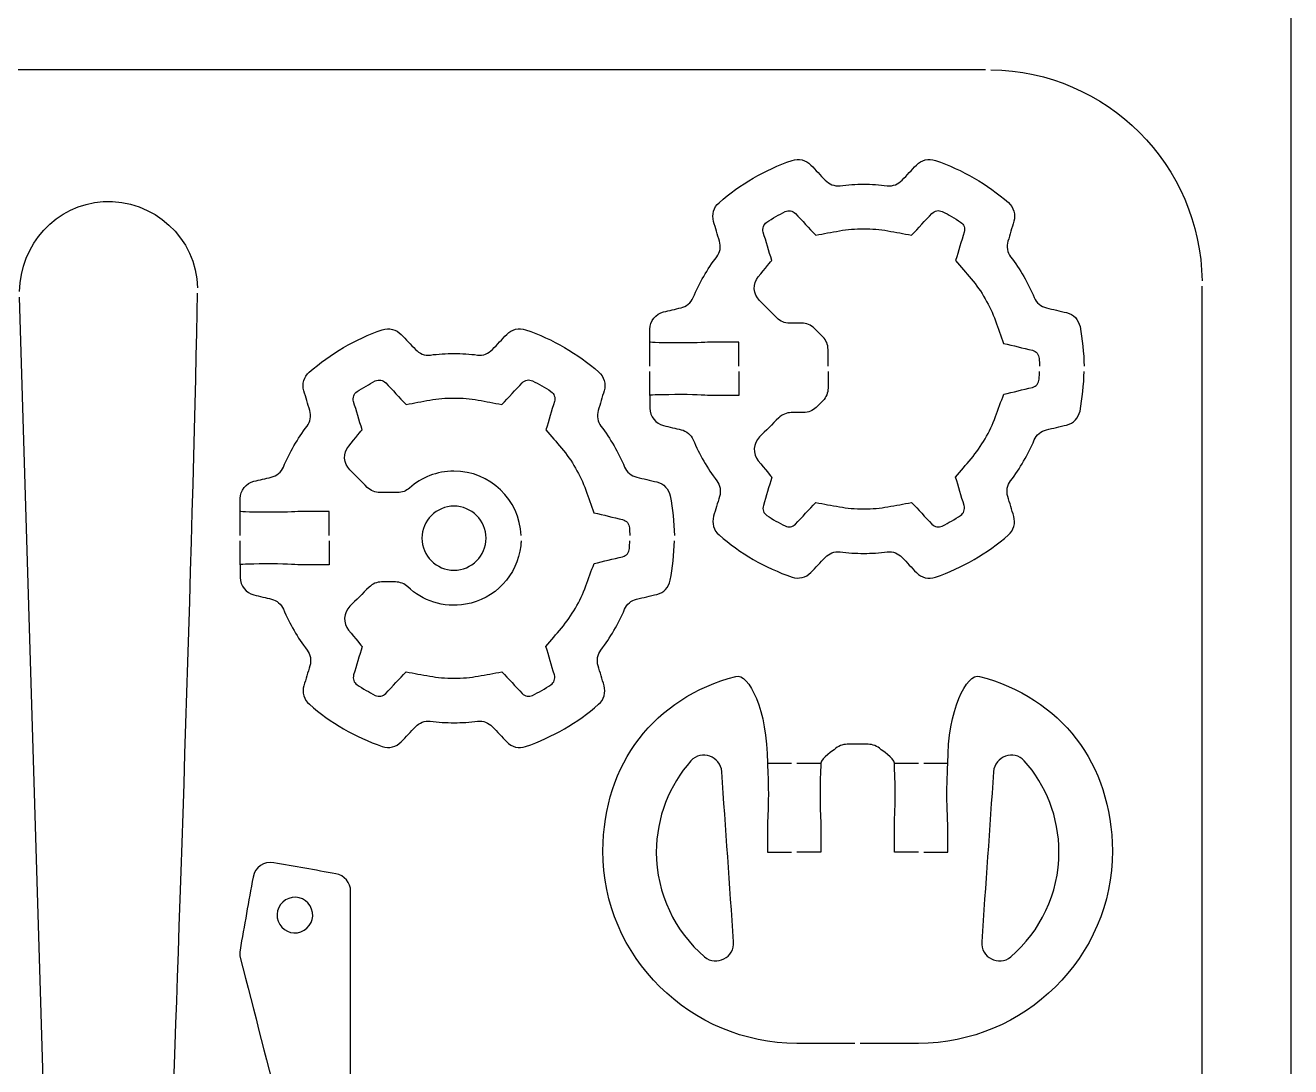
# Model space of a CAD drawing. Extents: x 0 to 410, y 0 to 455.
# Drawn here: x 339 to 410, y 169 to 227.5 of the extents above; entities that cross this region are included whole.
import ezdxf

# ---------------------------------------------------------------- set-up
doc = ezdxf.new("R2010")
doc.units = 0
doc.header["$MEASUREMENT"] = 0
doc.layers.add('DEFAULT', color=18, linetype='CONTINUOUS')

msp = doc.modelspace()

# ---------------------------------------------------------------- linework, layer by layer
at = {"layer": 'DEFAULT', "color": 18}
msp.add_lwpolyline([(410.025, 0.025), (0.025, 0.025), (0.025, 455.025), (410.025, 455.025)], close=True, dxfattribs=at)
at = {"layer": 'DEFAULT', "color": 1}
for points in [[(392.9, 225), (287.2, 225)], [(405.05, 17.15), (405.05, 212.847)], [(340.046, 166.449), (338.666, 212.24)], [(374.054, 208.36), (374.054, 209.708)], [(374.054, 206.709), (374.054, 208.061)], [(351.057, 198.848), (351.057, 200.199)], [(351.057, 197.197), (351.057, 198.548)], [(380.655, 186.064), (382.006, 186.064)], [(382.306, 186.064), (383.657, 186.064)], [(387.777, 186.064), (389.128, 186.064)], [(389.428, 186.064), (390.779, 186.064)]]:
    msp.add_lwpolyline(points, dxfattribs=at)
for points in [[(393.2, 225), (399.708, 224.919), (404.968, 219.659), (405.05, 213.147)], [(347.278, 166.445), (347.556, 174.401), (348.495, 201.427), (348.653, 212.451)]]:
    msp.add_open_spline(points, degree=3, dxfattribs=at)
for points, knots in [([(379.053, 208.36), (379.053, 208.81), (379.053, 209.259), (379.053, 209.708), (378.553, 209.708), (378.054, 209.708), (377.554, 209.708), (377.268, 209.708), (376.771, 209.659), (375.804, 209.659), (374.837, 209.659), (374.054, 209.683), (374.054, 209.708), (374.054, 209.948), (374.054, 210.188), (374.054, 210.428), (374.054, 210.893), (374.372, 211.295), (374.823, 211.401), (375.149, 211.479), (375.475, 211.557), (375.8, 211.634), (376.104, 211.708), (376.361, 211.916), (376.485, 212.206), (376.827, 213.028), (377.272, 213.797), (377.808, 214.495), (377.998, 214.746), (378.051, 215.074), (377.959, 215.374), (377.849, 215.745), (377.738, 216.117), (377.628, 216.488), (377.515, 216.866), (377.635, 217.275), (377.935, 217.536), (379.12, 218.57), (380.507, 219.385), (382.031, 219.907), (382.404, 220.037), (382.821, 219.939), (383.092, 219.649), (383.359, 219.366), (383.626, 219.082), (383.893, 218.799), (384.108, 218.573), (384.419, 218.453), (384.729, 218.492), (385.163, 218.549), (385.608, 218.577), (386.056, 218.577), (386.504, 218.577), (386.945, 218.549), (387.375, 218.492), (387.689, 218.453), (388, 218.573), (388.215, 218.803), (388.482, 219.086), (388.749, 219.369), (389.016, 219.653), (389.287, 219.939), (389.703, 220.041), (390.077, 219.91), (391.601, 219.388), (392.991, 218.577), (394.18, 217.54), (394.477, 217.279), (394.596, 216.869), (394.484, 216.492), (394.373, 216.12), (394.263, 215.749), (394.152, 215.377), (394.06, 215.074), (394.113, 214.746), (394.304, 214.495), (394.84, 213.797), (395.284, 213.028), (395.627, 212.206), (395.747, 211.916), (396.008, 211.708), (396.311, 211.634), (396.688, 211.544), (397.066, 211.453), (397.443, 211.363), (397.828, 211.271), (398.121, 210.964), (398.198, 210.576), (398.336, 209.86), (398.414, 209.119), (398.424, 208.36)], [0, 0, 0, 0, 3.82, 3.82, 3.82, 8.07, 8.07, 8.07, 9.07, 9.07, 9.07, 10.07, 10.07, 10.07, 12.11, 12.11, 12.11, 13.11, 13.11, 13.11, 15.957543, 15.957543, 15.957543, 16.957543, 16.957543, 16.957543, 17.957543, 17.957543, 17.957543, 18.957543, 18.957543, 18.957543, 22.25439, 22.25439, 22.25439, 23.25439, 23.25439, 23.25439, 24.25439, 24.25439, 24.25439, 25.25439, 25.25439, 25.25439, 28.56513, 28.56513, 28.56513, 29.56513, 29.56513, 29.56513, 30.56513, 30.56513, 30.56513, 31.56513, 31.56513, 31.56513, 32.56513, 32.56513, 32.56513, 35.87587, 35.87587, 35.87587, 36.87587, 36.87587, 36.87587, 37.87587, 37.87587, 37.87587, 38.87587, 38.87587, 38.87587, 42.172717, 42.172717, 42.172717, 43.172717, 43.172717, 43.172717, 44.172717, 44.172717, 44.172717, 45.172717, 45.172717, 45.172717, 48.473777, 48.473777, 48.473777, 49.473777, 49.473777, 49.473777, 50.473777, 50.473777, 50.473777, 50.473777]), ([(338.666, 212.543), (338.702, 215.182), (340.72, 217.439), (343.365, 217.595), (346.205, 217.757), (348.611, 215.542), (348.653, 212.755)], [0, 0, 0, 0, 1, 1, 1, 2, 2, 2, 2]), ([(384.055, 208.36), (384.055, 208.672), (384.055, 208.984), (384.055, 209.295), (384.055, 209.56), (383.95, 209.814), (383.763, 210.001), (383.604, 210.16), (383.445, 210.318), (383.286, 210.477), (383.099, 210.664), (382.845, 210.77), (382.581, 210.77), (382.35, 210.77), (382.12, 210.77), (381.889, 210.77), (381.625, 210.77), (381.371, 210.876), (381.184, 211.063), (380.858, 211.388), (380.532, 211.714), (380.207, 212.04), (379.843, 212.403), (379.815, 212.985), (380.14, 213.38), (380.499, 213.821), (380.895, 214.294), (380.895, 214.294), (380.736, 214.823), (380.577, 215.352), (380.418, 215.882), (380.355, 216.09), (380.432, 216.319), (380.612, 216.439), (380.944, 216.661), (381.286, 216.859), (381.639, 217.035), (381.833, 217.134), (382.073, 217.088), (382.221, 216.926), (382.602, 216.522), (382.983, 216.119), (383.364, 215.716), (383.809, 215.797), (384.253, 215.878), (384.698, 215.959), (385.135, 216.037), (385.59, 216.076), (386.056, 216.076), (386.521, 216.076), (386.976, 216.037), (387.407, 215.959), (387.853, 215.878), (388.298, 215.797), (388.744, 215.716), (389.125, 216.12), (389.506, 216.525), (389.887, 216.929), (390.035, 217.092), (390.275, 217.137), (390.469, 217.039), (390.822, 216.862), (391.167, 216.665), (391.496, 216.446), (391.679, 216.326), (391.757, 216.097), (391.693, 215.889), (391.534, 215.356), (391.376, 214.823), (391.217, 214.291), (391.508, 213.946), (391.8, 213.601), (392.092, 213.257), (392.681, 212.562), (393.136, 211.772), (393.453, 210.9), (393.606, 210.478), (393.759, 210.056), (393.912, 209.634), (394.449, 209.506), (394.987, 209.378), (395.524, 209.249), (395.739, 209.2), (395.895, 209.009), (395.905, 208.787), (395.916, 208.646), (395.919, 208.505), (395.919, 208.36)], [0, 0, 0, 0, 2.65, 2.65, 2.65, 3.65, 3.65, 3.65, 5.559188, 5.559188, 5.559188, 6.559188, 6.559188, 6.559188, 8.519188, 8.519188, 8.519188, 9.519188, 9.519188, 9.519188, 13.43656, 13.43656, 13.43656, 14.43656, 14.43656, 14.43656, 15.43656, 15.43656, 15.43656, 20.134698, 20.134698, 20.134698, 21.134698, 21.134698, 21.134698, 22.134698, 22.134698, 22.134698, 23.134698, 23.134698, 23.134698, 27.853013, 27.853013, 27.853013, 31.695473, 31.695473, 31.695473, 32.695473, 32.695473, 32.695473, 33.695473, 33.695473, 33.695473, 37.547771, 37.547771, 37.547771, 42.273361, 42.273361, 42.273361, 43.273361, 43.273361, 43.273361, 44.273361, 44.273361, 44.273361, 45.273361, 45.273361, 45.273361, 50.000242, 50.000242, 50.000242, 53.8389, 53.8389, 53.8389, 54.8389, 54.8389, 54.8389, 58.657028, 58.657028, 58.657028, 63.355219, 63.355219, 63.355219, 64.355219, 64.355219, 64.355219, 65.355219, 65.355219, 65.355219, 65.355219]), ([(356.055, 198.848), (356.055, 199.298), (356.055, 199.749), (356.055, 200.199), (355.556, 200.199), (355.056, 200.199), (354.556, 200.199), (354.27, 200.199), (353.773, 200.15), (352.806, 200.15), (351.84, 200.15), (351.057, 200.174), (351.057, 200.199), (351.057, 200.439), (351.057, 200.679), (351.057, 200.919), (351.057, 201.381), (351.374, 201.783), (351.826, 201.889), (352.151, 201.966), (352.477, 202.044), (352.803, 202.122), (353.106, 202.196), (353.364, 202.404), (353.484, 202.693), (353.829, 203.515), (354.274, 204.284), (354.81, 204.986), (355.001, 205.233), (355.054, 205.565), (354.962, 205.865), (354.851, 206.235), (354.741, 206.605), (354.63, 206.976), (354.517, 207.353), (354.637, 207.763), (354.934, 208.024), (356.122, 209.057), (357.509, 209.872), (359.033, 210.398), (359.407, 210.525), (359.823, 210.426), (360.095, 210.137), (360.362, 209.855), (360.629, 209.572), (360.896, 209.29), (361.111, 209.061), (361.421, 208.941), (361.732, 208.983), (362.166, 209.04), (362.61, 209.068), (363.058, 209.068), (363.503, 209.068), (363.947, 209.04), (364.377, 208.983), (364.688, 208.941), (365.002, 209.061), (365.217, 209.29), (365.484, 209.573), (365.751, 209.857), (366.018, 210.14), (366.29, 210.43), (366.706, 210.528), (367.08, 210.401), (368.604, 209.876), (369.994, 209.064), (371.179, 208.027), (371.479, 207.766), (371.599, 207.36), (371.486, 206.979), (371.374, 206.608), (371.263, 206.236), (371.151, 205.865), (371.063, 205.565), (371.116, 205.233), (371.306, 204.986), (371.842, 204.288), (372.287, 203.515), (372.629, 202.693), (372.749, 202.404), (373.006, 202.196), (373.313, 202.122), (373.691, 202.032), (374.068, 201.943), (374.446, 201.854), (374.83, 201.762), (375.123, 201.451), (375.197, 201.067), (375.338, 200.344), (375.416, 199.603), (375.426, 198.848)], [0, 0, 0, 0, 3.83, 3.83, 3.83, 8.08, 8.08, 8.08, 9.08, 9.08, 9.08, 10.08, 10.08, 10.08, 12.12, 12.12, 12.12, 13.12, 13.12, 13.12, 15.967543, 15.967543, 15.967543, 16.967543, 16.967543, 16.967543, 17.967543, 17.967543, 17.967543, 18.967543, 18.967543, 18.967543, 22.254806, 22.254806, 22.254806, 23.254806, 23.254806, 23.254806, 24.254806, 24.254806, 24.254806, 25.254806, 25.254806, 25.254806, 28.558274, 28.558274, 28.558274, 29.558274, 29.558274, 29.558274, 30.558274, 30.558274, 30.558274, 31.558274, 31.558274, 31.558274, 32.558274, 32.558274, 32.558274, 35.869014, 35.869014, 35.869014, 36.869014, 36.869014, 36.869014, 37.869014, 37.869014, 37.869014, 38.869014, 38.869014, 38.869014, 42.168726, 42.168726, 42.168726, 43.168726, 43.168726, 43.168726, 44.168726, 44.168726, 44.168726, 45.168726, 45.168726, 45.168726, 48.467468, 48.467468, 48.467468, 49.467468, 49.467468, 49.467468, 50.467468, 50.467468, 50.467468, 50.467468]), ([(366.826, 198.848), (366.745, 200.862), (365.083, 202.464), (363.055, 202.464), (362.099, 202.464), (361.22, 202.104), (360.557, 201.511), (360.377, 201.349), (360.141, 201.261), (359.897, 201.261), (359.562, 201.261), (359.227, 201.261), (358.892, 201.261), (358.631, 201.261), (358.377, 201.363), (358.19, 201.55), (357.863, 201.877), (357.536, 202.204), (357.209, 202.531), (356.846, 202.894), (356.817, 203.473), (357.146, 203.871), (357.505, 204.309), (357.897, 204.785), (357.897, 204.785), (357.738, 205.313), (357.579, 205.841), (357.421, 206.369), (357.357, 206.581), (357.435, 206.81), (357.615, 206.93), (357.946, 207.149), (358.289, 207.346), (358.641, 207.526), (358.835, 207.621), (359.075, 207.576), (359.223, 207.417), (359.604, 207.013), (359.985, 206.61), (360.366, 206.207), (360.811, 206.288), (361.255, 206.369), (361.7, 206.45), (362.137, 206.528), (362.592, 206.567), (363.058, 206.567), (363.524, 206.567), (363.979, 206.528), (364.409, 206.45), (364.855, 206.369), (365.301, 206.288), (365.746, 206.207), (366.126, 206.611), (366.506, 207.016), (366.886, 207.42), (367.037, 207.579), (367.274, 207.628), (367.471, 207.53), (367.824, 207.353), (368.166, 207.156), (368.498, 206.937), (368.681, 206.814), (368.759, 206.584), (368.695, 206.376), (368.537, 205.845), (368.378, 205.313), (368.219, 204.782), (368.511, 204.437), (368.803, 204.092), (369.094, 203.748), (369.683, 203.053), (370.138, 202.263), (370.456, 201.391), (370.609, 200.969), (370.762, 200.547), (370.914, 200.125), (371.451, 199.997), (371.987, 199.869), (372.523, 199.74), (372.742, 199.687), (372.897, 199.497), (372.908, 199.275), (372.915, 199.13), (372.922, 198.989), (372.922, 198.848)], [0, 0, 0, 0, 1, 1, 1, 2, 2, 2, 3, 3, 3, 5.85, 5.85, 5.85, 6.85, 6.85, 6.85, 10.781514, 10.781514, 10.781514, 11.781514, 11.781514, 11.781514, 12.781514, 12.781514, 12.781514, 17.470074, 17.470074, 17.470074, 18.470074, 18.470074, 18.470074, 19.470074, 19.470074, 19.470074, 20.470074, 20.470074, 20.470074, 25.18839, 25.18839, 25.18839, 29.03085, 29.03085, 29.03085, 30.03085, 30.03085, 30.03085, 31.03085, 31.03085, 31.03085, 34.883148, 34.883148, 34.883148, 39.601887, 39.601887, 39.601887, 40.601887, 40.601887, 40.601887, 41.601887, 41.601887, 41.601887, 42.601887, 42.601887, 42.601887, 47.319185, 47.319185, 47.319185, 51.157844, 51.157844, 51.157844, 52.157844, 52.157844, 52.157844, 55.975971, 55.975971, 55.975971, 60.664436, 60.664436, 60.664436, 61.664436, 61.664436, 61.664436, 62.664436, 62.664436, 62.664436, 62.664436]), ([(379.053, 208.061), (379.053, 207.61), (379.053, 207.16), (379.053, 206.709), (378.553, 206.709), (378.054, 206.709), (377.554, 206.709), (377.268, 206.709), (376.771, 206.759), (375.804, 206.759), (374.837, 206.759), (374.054, 206.738), (374.054, 206.709), (374.054, 206.471), (374.054, 206.232), (374.054, 205.993), (374.054, 205.531), (374.368, 205.129), (374.82, 205.023), (375.144, 204.942), (375.515, 204.854), (375.804, 204.787), (376.107, 204.713), (376.365, 204.505), (376.485, 204.219), (376.831, 203.393), (377.275, 202.624), (377.811, 201.922), (378.002, 201.675), (378.055, 201.344), (377.963, 201.044), (377.851, 200.671), (377.74, 200.298), (377.628, 199.925), (377.515, 199.544), (377.635, 199.135), (377.935, 198.878), (379.12, 197.844), (380.51, 197.033), (382.031, 196.511), (382.404, 196.384), (382.821, 196.482), (383.092, 196.768), (383.359, 197.051), (383.626, 197.335), (383.893, 197.618), (384.108, 197.844), (384.419, 197.964), (384.729, 197.925), (385.163, 197.869), (385.608, 197.841), (386.056, 197.841), (386.504, 197.841), (386.945, 197.869), (387.379, 197.922), (387.689, 197.964), (388, 197.844), (388.215, 197.615), (388.482, 197.331), (388.749, 197.048), (389.016, 196.765), (389.287, 196.475), (389.703, 196.377), (390.077, 196.507), (391.598, 197.029), (392.988, 197.841), (394.177, 198.878), (394.473, 199.135), (394.593, 199.544), (394.48, 199.922), (394.368, 200.296), (394.257, 200.67), (394.145, 201.044), (394.057, 201.344), (394.11, 201.675), (394.3, 201.922), (394.836, 202.621), (395.281, 203.39), (395.627, 204.212), (395.747, 204.501), (396.004, 204.709), (396.311, 204.78), (396.688, 204.87), (397.066, 204.961), (397.443, 205.051), (397.828, 205.143), (398.121, 205.453), (398.198, 205.838), (398.336, 206.561), (398.414, 207.302), (398.424, 208.061)], [0, 0, 0, 0, 3.83, 3.83, 3.83, 8.08, 8.08, 8.08, 9.08, 9.08, 9.08, 10.08, 10.08, 10.08, 12.11, 12.11, 12.11, 13.11, 13.11, 13.11, 14.11, 14.11, 14.11, 15.11, 15.11, 15.11, 16.11, 16.11, 16.11, 17.11, 17.11, 17.11, 20.41929, 20.41929, 20.41929, 21.41929, 21.41929, 21.41929, 22.41929, 22.41929, 22.41929, 23.41929, 23.41929, 23.41929, 26.73003, 26.73003, 26.73003, 27.73003, 27.73003, 27.73003, 28.73003, 28.73003, 28.73003, 29.73003, 29.73003, 29.73003, 30.73003, 30.73003, 30.73003, 34.04077, 34.04077, 34.04077, 35.04077, 35.04077, 35.04077, 36.04077, 36.04077, 36.04077, 37.04077, 37.04077, 37.04077, 40.35964, 40.35964, 40.35964, 41.35964, 41.35964, 41.35964, 42.35964, 42.35964, 42.35964, 43.35964, 43.35964, 43.35964, 46.660701, 46.660701, 46.660701, 47.660701, 47.660701, 47.660701, 48.660701, 48.660701, 48.660701, 48.660701]), ([(384.055, 208.061), (384.055, 207.749), (384.055, 207.437), (384.055, 207.126), (384.055, 206.861), (383.95, 206.604), (383.763, 206.417), (383.637, 206.292), (383.511, 206.167), (383.385, 206.043), (383.198, 205.856), (382.944, 205.75), (382.68, 205.75), (382.449, 205.75), (382.219, 205.75), (381.988, 205.75), (381.724, 205.746), (381.47, 205.64), (381.283, 205.453), (380.924, 205.096), (380.565, 204.739), (380.207, 204.381), (379.843, 204.018), (379.815, 203.439), (380.14, 203.04), (380.499, 202.6), (380.898, 202.12), (380.898, 202.12), (380.739, 201.591), (380.581, 201.061), (380.422, 200.532), (380.358, 200.321), (380.436, 200.091), (380.616, 199.971), (380.948, 199.753), (381.29, 199.555), (381.642, 199.382), (381.837, 199.283), (382.073, 199.333), (382.221, 199.488), (382.603, 199.891), (382.985, 200.295), (383.368, 200.698), (383.811, 200.617), (384.254, 200.536), (384.698, 200.455), (385.121, 200.381), (385.576, 200.342), (386.056, 200.342), (386.536, 200.342), (386.987, 200.381), (387.407, 200.455), (387.853, 200.536), (388.298, 200.617), (388.744, 200.698), (389.125, 200.295), (389.506, 199.891), (389.887, 199.488), (390.035, 199.329), (390.271, 199.28), (390.469, 199.379), (390.822, 199.555), (391.167, 199.753), (391.496, 199.971), (391.675, 200.091), (391.753, 200.321), (391.69, 200.529), (391.532, 201.06), (391.374, 201.592), (391.217, 202.123), (391.506, 202.468), (391.795, 202.812), (392.085, 203.157), (392.677, 203.859), (393.14, 204.656), (393.457, 205.521), (393.61, 205.94), (393.763, 206.36), (393.916, 206.78), (394.452, 206.908), (394.988, 207.036), (395.524, 207.164), (395.739, 207.217), (395.895, 207.404), (395.905, 207.627), (395.916, 207.771), (395.919, 207.916), (395.919, 208.061)], [0, 0, 0, 0, 2.65, 2.65, 2.65, 3.65, 3.65, 3.65, 5.156154, 5.156154, 5.156154, 6.156154, 6.156154, 6.156154, 8.116154, 8.116154, 8.116154, 9.116154, 9.116154, 9.116154, 13.42244, 13.42244, 13.42244, 14.42244, 14.42244, 14.42244, 15.42244, 15.42244, 15.42244, 20.120578, 20.120578, 20.120578, 21.120578, 21.120578, 21.120578, 22.120578, 22.120578, 22.120578, 23.120578, 23.120578, 23.120578, 27.845766, 27.845766, 27.845766, 31.678389, 31.678389, 31.678389, 32.678389, 32.678389, 32.678389, 33.678389, 33.678389, 33.678389, 37.530687, 37.530687, 37.530687, 42.249002, 42.249002, 42.249002, 43.249002, 43.249002, 43.249002, 44.249002, 44.249002, 44.249002, 45.249002, 45.249002, 45.249002, 49.963448, 49.963448, 49.963448, 53.789216, 53.789216, 53.789216, 54.789216, 54.789216, 54.789216, 58.588545, 58.588545, 58.588545, 63.27701, 63.27701, 63.27701, 64.27701, 64.27701, 64.27701, 65.27701, 65.27701, 65.27701, 65.27701]), ([(361.26, 198.695), (361.26, 199.69), (362.065, 200.494), (363.056, 200.494), (364.051, 200.494), (364.855, 199.69), (364.855, 198.695), (364.855, 197.703), (364.051, 196.899), (363.056, 196.899), (362.065, 196.899), (361.26, 197.703), (361.26, 198.695)], [1, 1, 1, 1, 2, 2, 2, 3, 3, 3, 4, 4, 4, 5, 5, 5, 5]), ([(356.055, 198.548), (356.055, 198.099), (356.055, 197.65), (356.055, 197.2), (355.556, 197.2), (355.056, 197.2), (354.556, 197.2), (354.27, 197.2), (353.773, 197.25), (352.806, 197.25), (351.84, 197.25), (351.057, 197.229), (351.057, 197.2), (351.057, 196.96), (351.057, 196.721), (351.057, 196.481), (351.057, 196.019), (351.371, 195.62), (351.822, 195.511), (352.147, 195.433), (352.517, 195.345), (352.806, 195.274), (353.11, 195.2), (353.364, 194.992), (353.484, 194.706), (353.829, 193.884), (354.277, 193.112), (354.814, 192.413), (355.004, 192.163), (355.057, 191.835), (354.965, 191.531), (354.854, 191.158), (354.742, 190.786), (354.63, 190.413), (354.517, 190.035), (354.637, 189.626), (354.937, 189.365), (356.122, 188.332), (357.509, 187.524), (359.033, 187.002), (359.407, 186.871), (359.823, 186.97), (360.095, 187.259), (360.362, 187.541), (360.629, 187.824), (360.896, 188.106), (361.111, 188.332), (361.418, 188.451), (361.728, 188.413), (362.166, 188.356), (362.607, 188.332), (363.058, 188.332), (363.506, 188.332), (363.947, 188.356), (364.381, 188.413), (364.691, 188.451), (365.002, 188.332), (365.217, 188.106), (365.483, 187.822), (365.749, 187.539), (366.014, 187.256), (366.29, 186.966), (366.706, 186.864), (367.08, 186.995), (368.6, 187.52), (369.99, 188.332), (371.176, 189.365), (371.475, 189.626), (371.595, 190.035), (371.482, 190.413), (371.371, 190.787), (371.259, 191.161), (371.147, 191.535), (371.059, 191.835), (371.112, 192.163), (371.303, 192.413), (371.835, 193.112), (372.283, 193.881), (372.629, 194.703), (372.749, 194.988), (373.006, 195.197), (373.31, 195.271), (373.688, 195.36), (374.067, 195.449), (374.446, 195.539), (374.83, 195.631), (375.123, 195.941), (375.197, 196.329), (375.338, 197.045), (375.416, 197.79), (375.426, 198.548)], [0, 0, 0, 0, 3.82, 3.82, 3.82, 8.07, 8.07, 8.07, 9.07, 9.07, 9.07, 10.07, 10.07, 10.07, 12.11, 12.11, 12.11, 13.11, 13.11, 13.11, 14.11, 14.11, 14.11, 15.11, 15.11, 15.11, 16.11, 16.11, 16.11, 17.11, 17.11, 17.11, 20.41929, 20.41929, 20.41929, 21.41929, 21.41929, 21.41929, 22.41929, 22.41929, 22.41929, 23.41929, 23.41929, 23.41929, 26.722758, 26.722758, 26.722758, 27.722758, 27.722758, 27.722758, 28.722758, 28.722758, 28.722758, 29.722758, 29.722758, 29.722758, 30.722758, 30.722758, 30.722758, 34.026649, 34.026649, 34.026649, 35.026649, 35.026649, 35.026649, 36.026649, 36.026649, 36.026649, 37.026649, 37.026649, 37.026649, 40.34552, 40.34552, 40.34552, 41.34552, 41.34552, 41.34552, 42.34552, 42.34552, 42.34552, 43.34552, 43.34552, 43.34552, 46.653994, 46.653994, 46.653994, 47.653994, 47.653994, 47.653994, 48.653994, 48.653994, 48.653994, 48.653994]), ([(366.826, 198.548), (366.822, 198.456), (366.815, 198.361), (366.805, 198.266), (366.621, 196.622), (365.344, 195.26), (363.711, 194.981), (362.451, 194.77), (361.28, 195.186), (360.462, 195.966), (360.278, 196.142), (360.035, 196.237), (359.781, 196.237), (359.517, 196.237), (359.254, 196.237), (358.991, 196.237), (358.73, 196.237), (358.476, 196.131), (358.289, 195.944), (357.929, 195.586), (357.569, 195.227), (357.209, 194.869), (356.849, 194.505), (356.817, 193.927), (357.142, 193.528), (357.502, 193.087), (357.9, 192.611), (357.9, 192.611), (357.742, 192.08), (357.583, 191.55), (357.424, 191.02), (357.361, 190.812), (357.438, 190.582), (357.618, 190.462), (357.946, 190.244), (358.289, 190.046), (358.641, 189.87), (358.835, 189.774), (359.072, 189.82), (359.223, 189.979), (359.606, 190.382), (359.988, 190.786), (360.37, 191.189), (360.813, 191.108), (361.257, 191.027), (361.7, 190.946), (362.123, 190.872), (362.578, 190.833), (363.058, 190.833), (363.538, 190.833), (363.989, 190.872), (364.409, 190.946), (364.855, 191.027), (365.301, 191.108), (365.746, 191.189), (366.126, 190.785), (366.506, 190.38), (366.886, 189.975), (367.037, 189.817), (367.274, 189.771), (367.471, 189.866), (367.824, 190.046), (368.166, 190.244), (368.498, 190.462), (368.678, 190.582), (368.755, 190.812), (368.692, 191.02), (368.534, 191.551), (368.377, 192.083), (368.219, 192.614), (368.509, 192.959), (368.798, 193.303), (369.087, 193.648), (369.68, 194.35), (370.142, 195.147), (370.459, 196.012), (370.612, 196.431), (370.765, 196.851), (370.918, 197.271), (371.453, 197.399), (371.988, 197.527), (372.523, 197.655), (372.742, 197.705), (372.897, 197.895), (372.908, 198.118), (372.915, 198.259), (372.922, 198.403), (372.922, 198.548)], [0, 0, 0, 0, 1, 1, 1, 2, 2, 2, 3, 3, 3, 4, 4, 4, 6.24, 6.24, 6.24, 7.24, 7.24, 7.24, 11.560428, 11.560428, 11.560428, 12.560428, 12.560428, 12.560428, 13.560428, 13.560428, 13.560428, 18.268145, 18.268145, 18.268145, 19.268145, 19.268145, 19.268145, 20.268145, 20.268145, 20.268145, 21.268145, 21.268145, 21.268145, 25.993333, 25.993333, 25.993333, 29.825956, 29.825956, 29.825956, 30.825956, 30.825956, 30.825956, 31.825956, 31.825956, 31.825956, 35.678254, 35.678254, 35.678254, 40.396993, 40.396993, 40.396993, 41.396993, 41.396993, 41.396993, 42.396993, 42.396993, 42.396993, 43.396993, 43.396993, 43.396993, 48.111439, 48.111439, 48.111439, 51.937207, 51.937207, 51.937207, 52.937207, 52.937207, 52.937207, 56.736536, 56.736536, 56.736536, 61.415275, 61.415275, 61.415275, 62.415275, 62.415275, 62.415275, 63.415275, 63.415275, 63.415275, 63.415275]), ([(385.565, 170.323), (384.478, 170.323), (383.39, 170.323), (382.302, 170.323), (376.358, 170.323), (371.384, 175.188), (371.415, 181.132), (371.444, 186.064), (374.315, 189.722), (378.873, 190.936), (379.589, 191.13), (380.655, 189.031), (380.655, 186.064), (380.655, 185.842), (380.704, 185.281), (380.704, 184.314), (380.704, 183.351), (380.655, 182.85), (380.655, 182.564), (380.655, 182.065), (380.655, 181.565), (380.655, 181.065), (381.105, 181.065), (381.555, 181.065), (382.006, 181.065)], [0, 0, 0, 0, 9.25, 9.25, 9.25, 10.25, 10.25, 10.25, 11.25, 11.25, 11.25, 12.25, 12.25, 12.25, 13.25, 13.25, 13.25, 14.25, 14.25, 14.25, 18.5, 18.5, 18.5, 22.33, 22.33, 22.33, 22.33]), ([(389.428, 181.065), (389.878, 181.065), (390.327, 181.065), (390.776, 181.065), (390.776, 181.565), (390.776, 182.065), (390.776, 182.564), (390.776, 182.85), (390.727, 183.351), (390.727, 184.314), (390.727, 185.281), (390.776, 185.842), (390.776, 186.064), (390.776, 189.031), (391.841, 191.13), (392.557, 190.936), (397.119, 189.722), (399.987, 186.064), (400.015, 181.132), (400.05, 175.188), (395.076, 170.323), (389.128, 170.323), (388.041, 170.323), (386.953, 170.323), (385.865, 170.323)], [0, 0, 0, 0, 3.82, 3.82, 3.82, 8.07, 8.07, 8.07, 9.07, 9.07, 9.07, 10.07, 10.07, 10.07, 11.07, 11.07, 11.07, 12.07, 12.07, 12.07, 13.07, 13.07, 13.07, 22.32, 22.32, 22.32, 22.32]), ([(377.121, 175.187), (375.463, 176.609), (374.415, 178.715), (374.415, 181.061), (374.415, 183.03), (375.149, 184.825), (376.359, 186.191), (376.937, 186.843), (378.027, 186.448), (378.087, 185.577), (378.309, 182.395), (378.532, 179.213), (378.754, 176.031), (378.817, 175.156), (377.787, 174.616), (377.121, 175.187)], [1, 1, 1, 1, 2, 2, 2, 3, 3, 3, 4, 4, 4, 31.125923, 31.125923, 31.125923, 32.125923, 32.125923, 32.125923, 32.125923]), ([(389.128, 181.065), (388.678, 181.065), (388.228, 181.065), (387.777, 181.065), (387.777, 181.565), (387.777, 182.065), (387.777, 182.564), (387.777, 182.85), (387.827, 183.351), (387.827, 184.314), (387.827, 185.281), (387.777, 185.849), (387.777, 186.064), (387.777, 186.336), (387.012, 186.829), (387.012, 186.829), (386.825, 187.016), (386.571, 187.122), (386.306, 187.122), (385.913, 187.122), (385.521, 187.122), (385.128, 187.122), (384.863, 187.122), (384.609, 187.016), (384.422, 186.829), (384.422, 186.829), (383.653, 186.336), (383.653, 186.064), (383.653, 185.849), (383.604, 185.281), (383.604, 184.314), (383.604, 183.351), (383.653, 182.85), (383.653, 182.564), (383.653, 182.065), (383.653, 181.565), (383.653, 181.065), (383.204, 181.065), (382.755, 181.065), (382.306, 181.065)], [0, 0, 0, 0, 3.83, 3.83, 3.83, 8.08, 8.08, 8.08, 9.08, 9.08, 9.08, 10.08, 10.08, 10.08, 11.08, 11.08, 11.08, 12.08, 12.08, 12.08, 15.42, 15.42, 15.42, 16.42, 16.42, 16.42, 17.42, 17.42, 17.42, 18.42, 18.42, 18.42, 19.42, 19.42, 19.42, 23.67, 23.67, 23.67, 27.49, 27.49, 27.49, 27.49]), ([(394.311, 175.187), (393.645, 174.616), (392.615, 175.156), (392.678, 176.031), (392.9, 179.213), (393.123, 182.395), (393.345, 185.577), (393.405, 186.448), (394.495, 186.843), (395.073, 186.191), (396.283, 184.825), (397.017, 183.03), (397.017, 181.061), (397.017, 178.715), (395.97, 176.609), (394.311, 175.187)], [1, 1, 1, 1, 2, 2, 2, 29.125923, 29.125923, 29.125923, 30.125923, 30.125923, 30.125923, 31.125923, 31.125923, 31.125923, 32.125923, 32.125923, 32.125923, 32.125923]), ([(339.142, 150.691), (339.593, 150.691), (340.043, 150.691), (340.493, 150.691), (340.493, 150.191), (340.493, 149.691), (340.493, 149.192), (340.493, 148.906), (340.444, 148.408), (340.444, 147.442), (340.444, 146.475), (340.465, 145.692), (340.493, 145.692), (340.802, 145.692), (341.11, 145.692), (341.418, 145.692), (341.774, 145.692), (342.102, 145.883), (342.282, 146.189), (342.54, 146.636), (342.797, 147.083), (343.055, 147.53), (343.206, 147.788), (343.231, 148.098), (343.125, 148.377), (342.97, 148.789), (343.093, 149.474), (343.478, 150.134), (343.862, 150.797), (344.325, 151.308), (344.84, 151.308), (345.489, 151.308), (346.138, 151.308), (346.787, 151.308), (347.087, 151.308), (347.369, 151.442), (347.56, 151.672), (350.715, 155.49), (353.87, 159.308), (357.025, 163.126), (357.173, 163.306), (357.254, 163.528), (357.254, 163.761), (357.254, 168.795), (357.254, 173.83), (357.254, 178.864), (357.254, 179.347), (356.905, 179.763), (356.428, 179.848), (355.264, 180.056), (354.1, 180.264), (352.936, 180.472), (352.393, 180.571), (351.871, 180.208), (351.775, 179.665), (351.532, 178.298), (351.288, 176.932), (351.045, 175.565), (351.017, 175.424), (351.024, 175.28), (351.059, 175.142), (351.845, 172.076), (352.63, 169.011), (353.416, 165.945), (353.483, 165.684), (353.437, 165.405), (353.299, 165.176)], [0, 0, 0, 0, 3.83, 3.83, 3.83, 8.08, 8.08, 8.08, 9.08, 9.08, 9.08, 10.08, 10.08, 10.08, 12.7, 12.7, 12.7, 13.7, 13.7, 13.7, 18.085898, 18.085898, 18.085898, 19.085898, 19.085898, 19.085898, 20.085898, 20.085898, 20.085898, 21.085898, 21.085898, 21.085898, 26.605898, 26.605898, 26.605898, 27.605898, 27.605898, 27.605898, 69.726555, 69.726555, 69.726555, 70.726555, 70.726555, 70.726555, 113.536555, 113.536555, 113.536555, 114.536555, 114.536555, 114.536555, 124.593538, 124.593538, 124.593538, 125.593538, 125.593538, 125.593538, 137.396474, 137.396474, 137.396474, 138.396474, 138.396474, 138.396474, 165.308689, 165.308689, 165.308689, 166.308689, 166.308689, 166.308689, 166.308689]), ([(353.186, 177.186), (352.995, 177.704), (353.263, 178.279), (353.782, 178.466), (354.3, 178.657), (354.875, 178.389), (355.066, 177.87), (355.253, 177.351), (354.985, 176.776), (354.466, 176.589), (353.947, 176.399), (353.373, 176.667), (353.186, 177.186)], [1, 1, 1, 1, 2, 2, 2, 3, 3, 3, 4, 4, 4, 5, 5, 5, 5])]:
    msp.add_open_spline(points, degree=3, knots=knots, dxfattribs=at)

doc.saveas('drawing.dxf')
